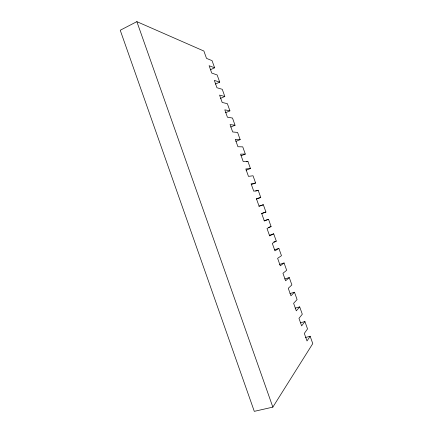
<?xml version="1.0" encoding="UTF-8"?>
<svg xmlns="http://www.w3.org/2000/svg" width="433" height="433" viewBox="0 0 433 433"><rect width="100%" height="100%" fill="white"/><g stroke="black" fill="none" stroke-linecap="round" stroke-linejoin="round"><path stroke-width="0.65" d="M210.384 69.756L214.611 67.813L212.062 60.658L206.503 58.368L203.894 51.045L136.86 21.65L120.233 30.25L254.295 411.35L272.844 407.117L312.767 343.607L310.147 336.252L305.595 337.469M310.147 336.252L307.008 340.955L304.323 333.415L307.533 328.901L304.919 321.557L300.383 322.812M304.919 321.557L301.644 325.881L298.965 318.352L302.304 314.217L299.696 306.878L295.176 308.177M299.696 306.878L296.291 310.829L293.617 303.311L297.087 299.549L294.478 292.226L289.98 293.563M294.478 292.226L290.944 295.799L288.275 288.291L291.874 284.909L289.271 277.591L284.79 278.971M289.271 277.591L285.607 280.79L282.944 273.299L286.668 270.284L284.07 262.983L279.61 264.395M284.07 262.983L280.281 265.808L277.618 258.322L281.472 255.686L278.879 248.39L274.435 249.846M278.879 248.39L274.96 250.848L272.297 243.373L276.286 241.105L273.694 233.825L269.266 235.319M273.694 233.825L269.645 235.904L266.993 228.445L271.101 226.546L268.514 219.277L264.108 220.814M215.466 84.045L219.71 82.14L217.16 74.974L211.721 73.042L209.112 65.702L214.611 67.813M220.554 98.351L224.814 96.483L222.259 89.306L216.949 87.737L214.335 80.386L219.71 82.14M225.653 112.683L229.928 110.853L227.368 103.666L222.183 102.459L219.563 95.098L224.814 96.483M230.751 127.031L235.049 125.24L232.489 118.041L227.422 117.197L224.803 109.825L229.928 110.853M268.514 219.277L264.341 220.987L261.689 213.539L265.932 212.013L263.345 204.749L259.042 206.097L256.396 198.655L260.763 197.497L258.187 190.249L253.754 191.224L251.108 183.792L255.605 183.002L253.029 175.766L248.472 176.372L245.83 168.957L250.458 168.529L247.882 161.303L243.194 161.547L240.564 154.137L245.311 154.078L242.745 146.863L237.934 146.738L235.303 139.345L240.174 139.648L237.609 132.444L232.673 131.957L230.047 124.574L235.049 125.24M235.866 141.402L240.174 139.648M240.981 155.793L245.311 154.078M246.642 161.785L247.882 161.303M246.106 170.201L250.458 168.529M251.243 184.637L255.605 183.002M255.686 191.169L258.187 190.249M256.385 199.093L260.763 197.497M258.956 206.325L263.345 204.749M261.532 213.566L265.932 212.013M268.579 227.412L271.101 226.546M273.748 241.95L276.286 241.105M136.86 21.65L272.844 407.117"/></g></svg>
